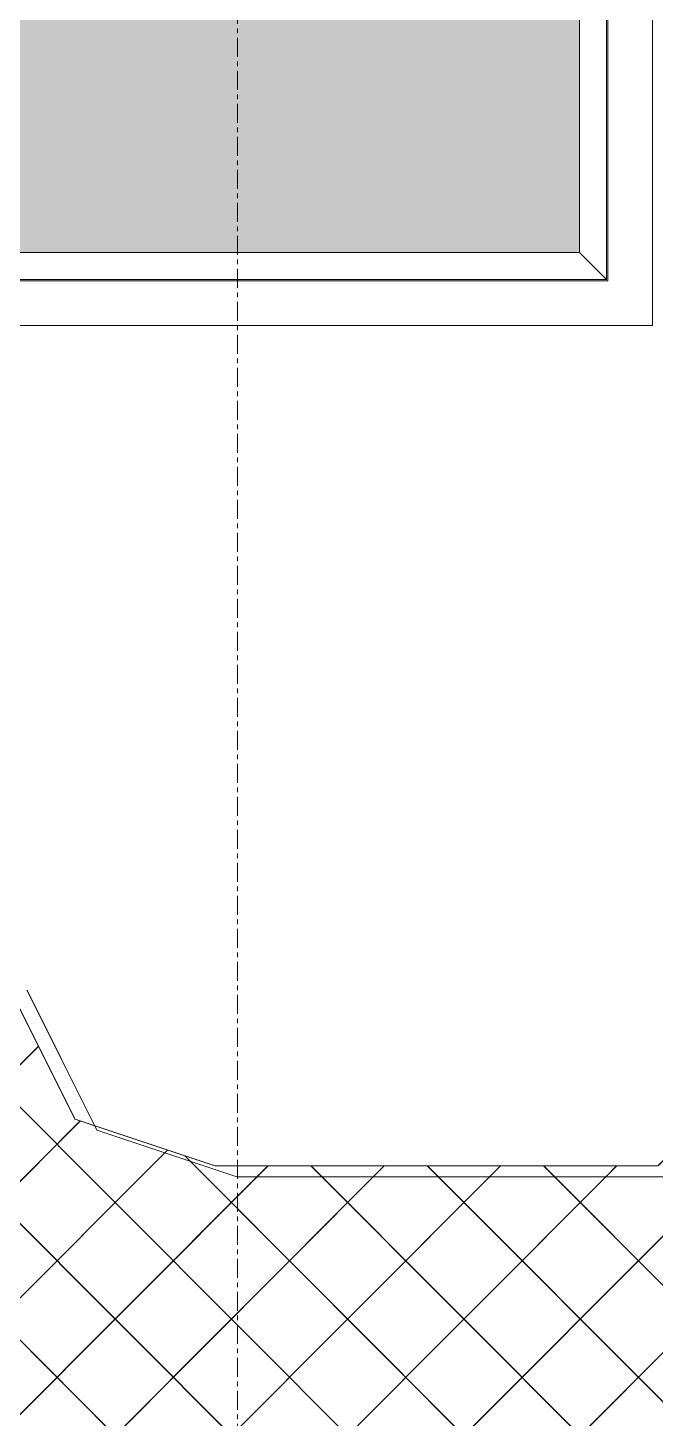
# Model space of a CAD drawing. Header units: millimetres. Extents: x -12186 to 152825, y -4386 to 9463.
# Drawn here: x 58629 to 59051, y 5136 to 6073 of the extents above; entities that cross this region are included whole.
import ezdxf

# ---------------------------------------------------------------- set-up
doc = ezdxf.new("R2010")
doc.units = ezdxf.units.MM
doc.linetypes.add('Grid Line', pattern=[22.225, 12.7, -3.175, 3.175, -3.175])
for name, color, linetype, lineweight in [('A-GLAZ', 151, 'Continuous', 9), ('G-IMPT', 8, 'Continuous', 5), ('I-WALL', 2, 'Continuous', 9), ('L-PLNT', 71, 'Continuous', 5), ('S-GRID', 1, 'Continuous', 5)]:
    doc.layers.add(name, color=color, linetype=linetype, lineweight=lineweight)

# ---------------------------------------------------------------- blocks, each defined once
blk = doc.blocks.new('Window Aluminium Fixed 1 - Type 1-V221-Section B-B')
at = {"layer": 'A-GLAZ', "lineweight": 5}
blk.add_hatch(color=256, dxfattribs=at).paths.add_polyline_path([(11506.1, 5921.41), (11506.1, 6919.9), (10639.25, 6919.9), (10639.25, 5921.41), (11503.47, 5921.41)])
for p, q in [((11506.1, 6919.9), (11506.1, 5921.41)), ((11524.17, 5903.34), (11524.17, 6919.9)), ((11525.17, 6919.9), (11525.17, 5902.34)), ((10639.25, 5921.41), (11506.1, 5921.41)), ((11506.1, 5921.41), (11524.17, 5903.34)), ((11525.17, 5902.34), (10620.17, 5902.34)), ((10621.17, 5903.34), (11524.17, 5903.34))]:
    blk.add_line(p, q, dxfattribs=at)
blk = doc.blocks.new('SVA_Shades of Green Tree - Australian_Tree_based_on_Leopard_Tree_2901-V312-Section B-B')
at = {"layer": 'G-IMPT'}
for p, q in [((11708.66, 4765.56), (10996.09, 5479.34)), ((11666.92, 4728.95), (10919.65, 5477.48)), ((11666.79, 4728.95), (10927.97, 5469.02)), ((11708.54, 4765.56), (11003.34, 5471.95)), ((11600.37, 4717.19), (10852.53, 5466.28)), ((11600.24, 4717.19), (10860.85, 5457.82)), ((11234.64, 4930.84), (11703.72, 5400.71)), ((11286.85, 4904.71), (11777.1, 5395.78)), ((10920.02, 5164.81), (11141.75, 5386.92)), ((10920.14, 5164.81), (11141.88, 5386.92)), ((11286.72, 4904.71), (11772.76, 5391.56)), ((10696.97, 4862.84), (11169.96, 5336.62)), ((10990.93, 5157.42), (11169.83, 5336.62)), ((10755.53, 4843.19), (11226.73, 5315.19)), ((10755.65, 4843.19), (11228.69, 5317.02)), ((11226.73, 5315.19), (11228.56, 5317.02)), ((11243.83, 5309.48), (11240.18, 5313.14)), ((11733.4, 4819.22), (11240.3, 5313.14)), ((11733.27, 4819.22), (11243.83, 5309.48)), ((10779.49, 4788.64), (11296.33, 5306.35)), ((10802.9, 4733.66), (11374.63, 5306.35)), ((10823.79, 4676.15), (11452.93, 5306.35)), ((10873.09, 4647.11), (11531.23, 5306.35)), ((11288.82, 5298.96), (11296.21, 5306.35)), ((11332.63, 5298.96), (11325.25, 5306.35)), ((11768.86, 4862.13), (11325.38, 5306.35)), ((11367.12, 5298.96), (11374.5, 5306.35)), ((11410.93, 5298.96), (11403.55, 5306.35)), ((11811.37, 4897.97), (11403.68, 5306.35)), ((11445.42, 5298.96), (11452.8, 5306.35)), ((11489.23, 5298.96), (11481.85, 5306.35)), ((11853.88, 4933.82), (11481.97, 5306.35)), ((11523.71, 5298.96), (11531.1, 5306.35)), ((10779.36, 4788.64), (11288.82, 5298.96)), ((10802.77, 4733.66), (11367.12, 5298.96)), ((10823.66, 4676.15), (11445.42, 5298.96)), ((10872.96, 4647.11), (11523.71, 5298.96)), ((11768.73, 4862.13), (11332.63, 5298.96)), ((11811.24, 4897.97), (11410.93, 5298.96)), ((11853.75, 4933.82), (11489.23, 5298.96)), ((11234.51, 4930.84), (11583.2, 5280.11))]:
    blk.add_line(p, q, dxfattribs=at)
at = {"layer": 'G-IMPT', "flags": 128}
for points in [[(11920.11, 5398.05), (11841.8, 5384.98), (11747.56, 5400.71), (11653.32, 5400.71), (11559.08, 5306.35), (11260.65, 5306.35), (11166.41, 5337.8), (11119.29, 5432.16)], [(11179.67, 5333.33), (11166.28, 5337.8), (11119.16, 5432.16), (11039.77, 5471.91)], [(11920.11, 5398.07), (11841.67, 5384.98), (11747.43, 5400.71), (11653.19, 5400.71), (11558.95, 5306.35), (11260.52, 5306.35), (11179.67, 5333.33)]]:
    blk.add_lwpolyline(points, dxfattribs=at)
at = {"layer": 'L-PLNT'}
for p, q in [((11133.97, 5424.77), (11181.09, 5330.41)), ((11181.13, 5330.41), (11134.01, 5424.77)), ((11181.09, 5330.41), (11181.13, 5330.41)), ((11275.37, 5298.96), (11181.13, 5330.41)), ((11181.13, 5330.39), (11275.33, 5298.96)), ((11275.33, 5298.96), (11275.37, 5298.96)), ((11573.8, 5298.96), (11275.37, 5298.96)), ((11275.37, 5298.96), (11573.75, 5298.96))]:
    blk.add_line(p, q, dxfattribs=at)

msp = doc.modelspace()

# ---------------------------------------------------------------- linework, layer by layer
at = {"layer": 'I-WALL'}
for p, q in [((59049.36, 6919.9), (59049.36, 5872.34)), ((59049.36, 5872.34), (58084.36, 5872.34))]:
    msp.add_line(p, q, dxfattribs=at)
at = {"layer": 'S-GRID', "linetype": 'Grid Line'}
msp.add_line((58769.85, -1058.64), (58769.85, 8085.26), dxfattribs=at)

# ---------------------------------------------------------------- block references
at = {"layer": 'A-GLAZ', "lineweight": 5}
msp.add_blockref('Window Aluminium Fixed 1 - Type 1-V221-Section B-B', (47494.18, 0), dxfattribs=at)
at = {"layer": 'L-PLNT'}
msp.add_blockref('SVA_Shades of Green Tree - Australian_Tree_based_on_Leopard_Tree_2901-V312-Section B-B', (47494.18, 0), dxfattribs=at)

doc.saveas('drawing.dxf')
